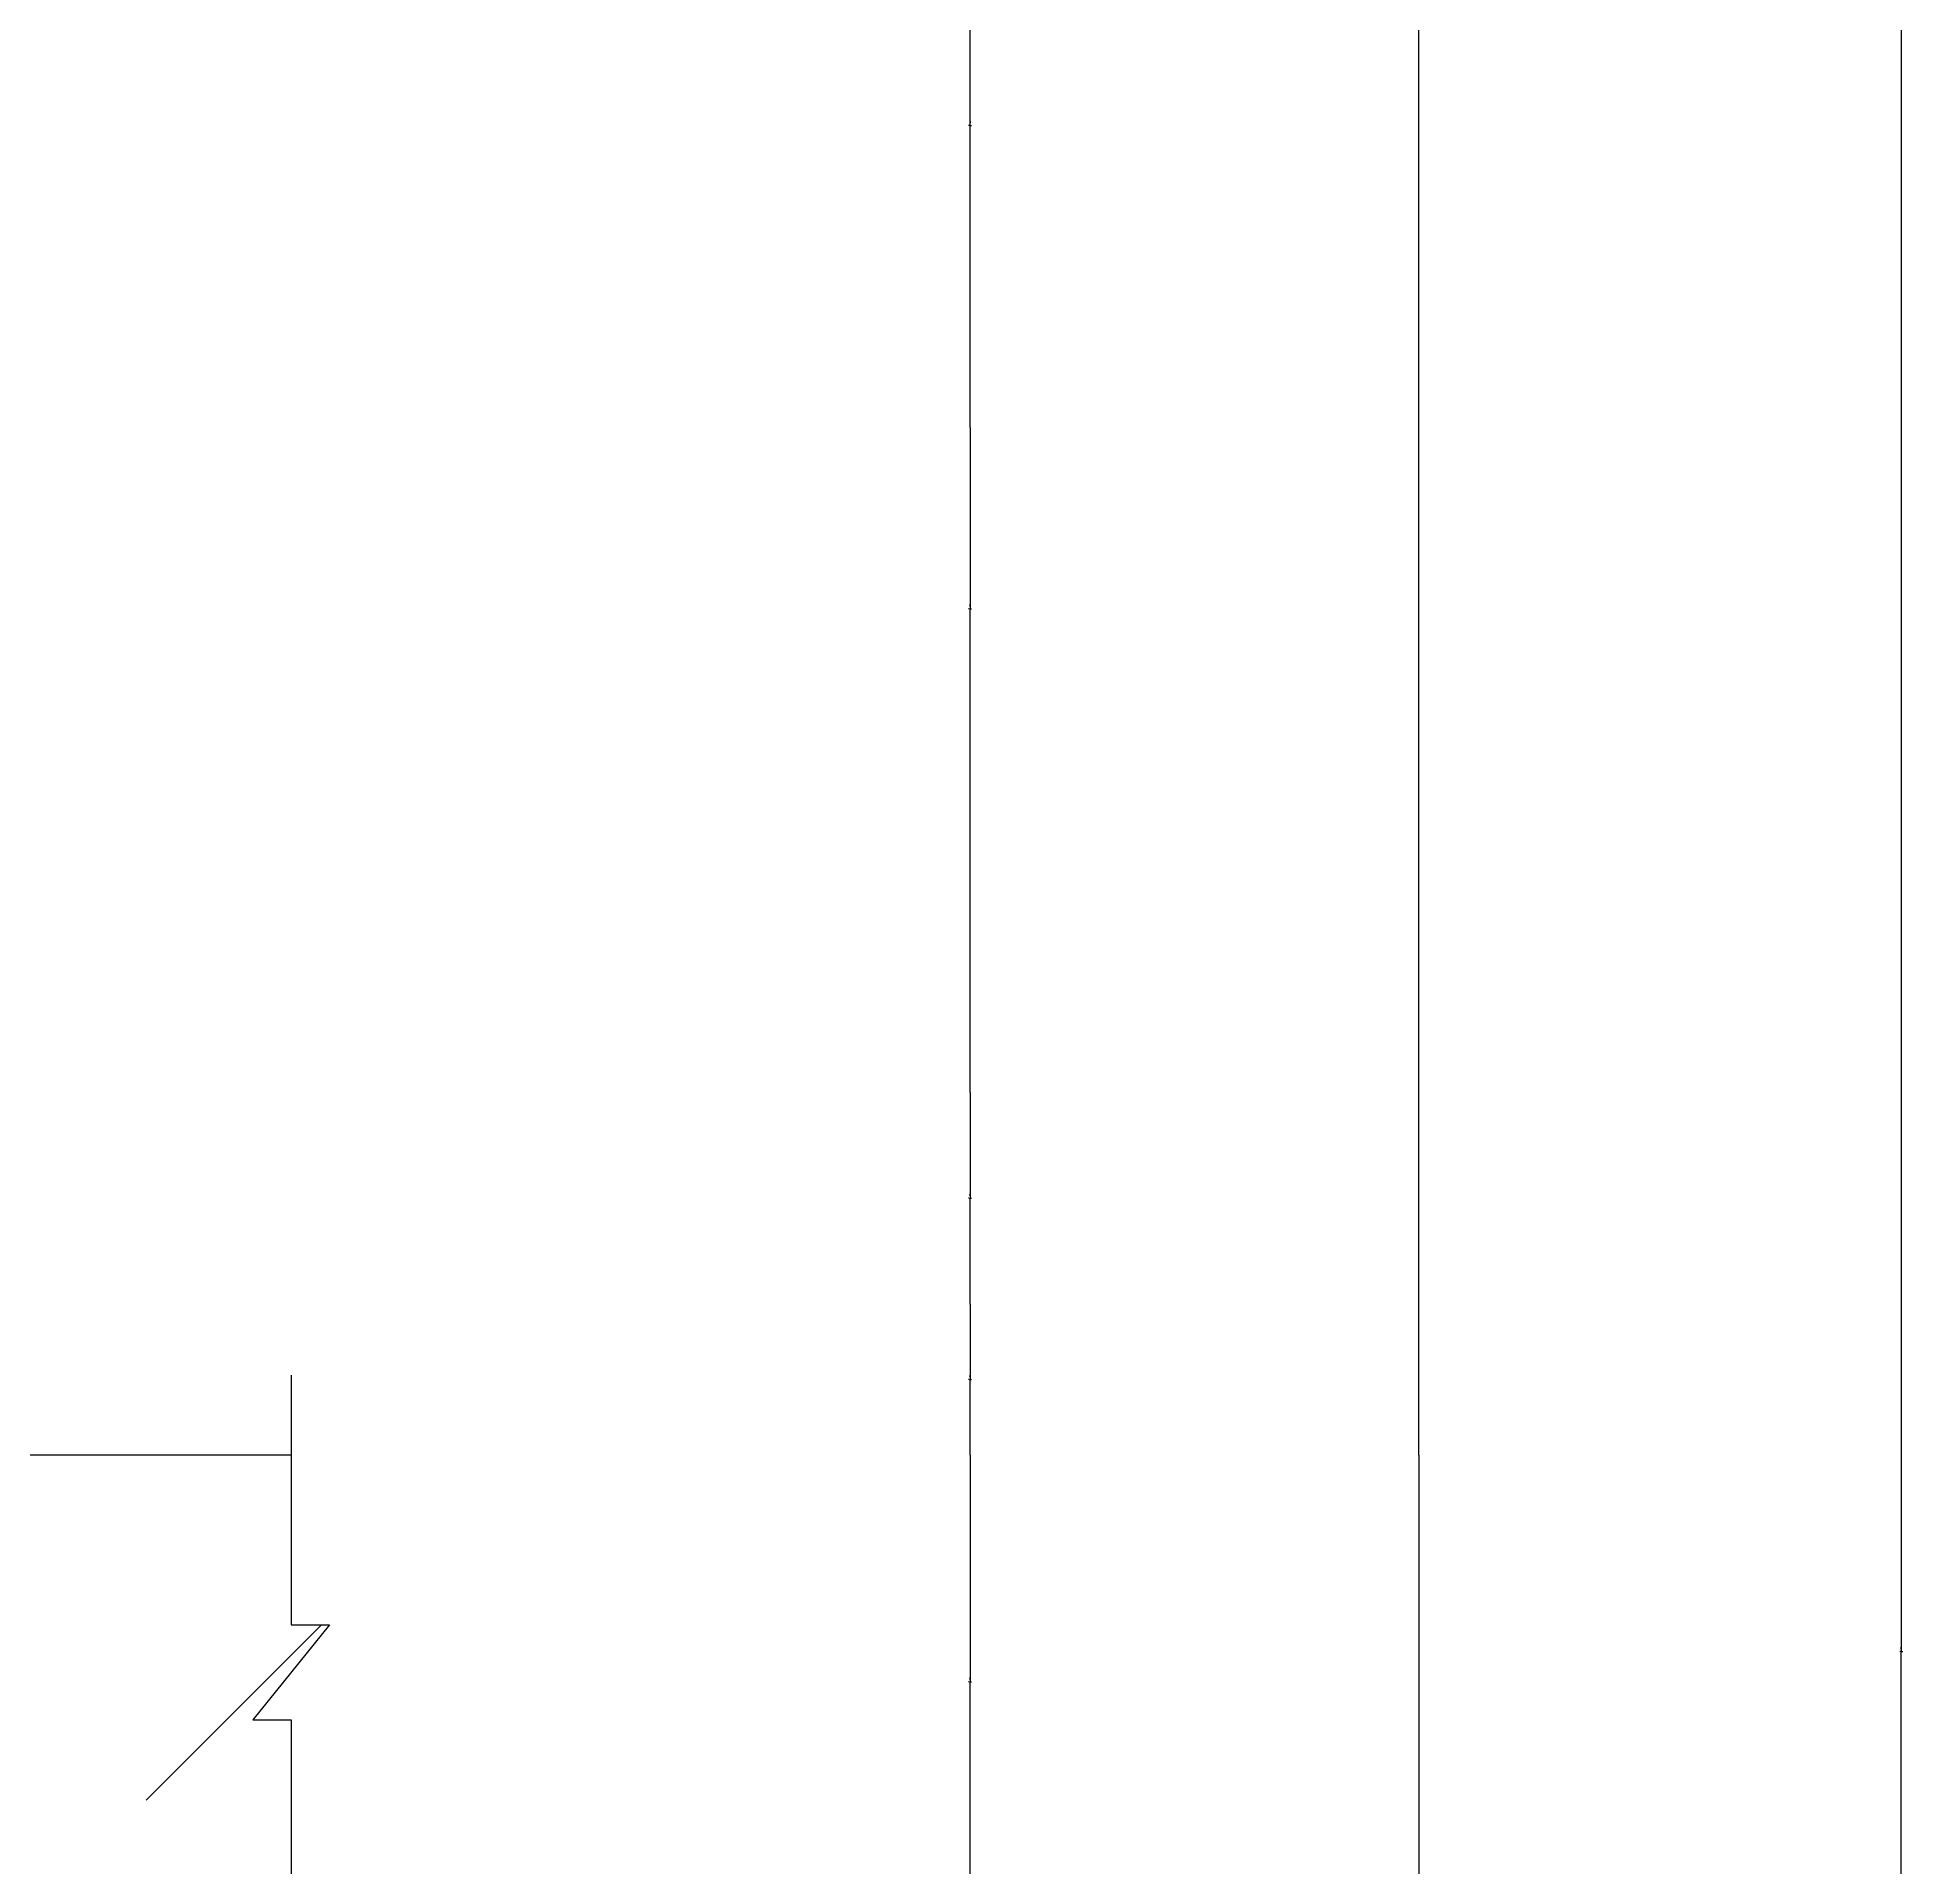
# Model space of a CAD drawing. Header units: metres. Extents: x 0 to 5136, y 0 to 4711.
# Drawn here: x 4455 to 5072, y 1775 to 2380 of the extents above; entities that cross this region are included whole.
import ezdxf

# ---------------------------------------------------------------- set-up
doc = ezdxf.new("R2010")
doc.units = ezdxf.units.M
for name, color, linetype in [('3', 3, 'Continuous'), ('4', 4, 'Continuous'), ('BH', 3, 'Continuous'), ('DIM', 3, 'Continuous')]:
    doc.layers.add(name, color=color, linetype=linetype)
doc.dimstyles.get("Standard").update_dxf_attribs({"dimtxt": 2.5, "dimasz": 2.5, "dimexe": 1.25, "dimexo": 0.625, "dimtad": 1, "dimcen": 2.5, "dimazin": 3, "dimtfac": 1, "dimtmove": 0, "dimatfit": 3})

# ---------------------------------------------------------------- blocks, each defined once
blk = doc.blocks.new('*D1')
for p, q in [((4912.05, 3281.06), (4912.05, 2596.06)), ((4911.8, 2596.06), (4911.55, 2596.06)), ((4912.05, 1911.06), (4912.05, 2596.06)), ((4912.05, 2596.06), (4912.05, 2596.06)), ((4912.3, 2596.06), (4912.55, 2596.06))]:
    blk.add_line(p, q)
at = {"layer": 'Defpoints'}
for p in [(4912.05, 3281.06), (4912.05, 2596.06), (4912.05, 1911.06)]:
    blk.add_point(p, dxfattribs=at)
at = {"layer": 'DIM', "insert": (4912.05, 2597.185), "char_height": 1, "attachment_point": 5}
blk.add_mtext('0', dxfattribs=at)
blk = doc.blocks.new('*D2')
for p, q in [((4912.05, 1911.06), (4912.05, 1161.06)), ((4911.8, 1161.06), (4911.55, 1161.06)), ((4912.05, 411.06), (4912.05, 1161.06)), ((4912.05, 1161.06), (4912.05, 1161.06)), ((4912.3, 1161.06), (4912.55, 1161.06))]:
    blk.add_line(p, q)
at = {"layer": 'Defpoints'}
for p in [(4912.05, 1911.06), (4912.05, 1161.06), (4912.05, 411.06)]:
    blk.add_point(p, dxfattribs=at)
at = {"layer": 'DIM', "insert": (4912.05, 1162.185), "char_height": 1, "attachment_point": 5}
blk.add_mtext('0', dxfattribs=at)
blk = doc.blocks.new('*D3')
for p, q in [((4763.57, 1961.06), (4763.57, 1936.06)), ((4763.32, 1936.06), (4763.07, 1936.06)), ((4763.57, 1911.06), (4763.57, 1936.06)), ((4763.57, 1936.06), (4763.57, 1936.06)), ((4763.82, 1936.06), (4764.07, 1936.06))]:
    blk.add_line(p, q)
at = {"layer": 'Defpoints'}
for p in [(4763.57, 1961.06), (4763.57, 1936.06), (4763.57, 1911.06)]:
    blk.add_point(p, dxfattribs=at)
at = {"layer": 'DIM', "insert": (4763.57, 1937.185), "char_height": 1, "attachment_point": 5}
blk.add_mtext('0', dxfattribs=at)
blk = doc.blocks.new('*D4')
for p, q in [((4763.32, 2351.06), (4763.07, 2351.06)), ((4763.57, 2351.06), (4763.57, 2351.06)), ((4763.57, 2251.06), (4763.57, 2351.06)), ((4763.57, 2351.06), (4763.57, 2351.06)), ((4763.82, 2351.06), (4764.07, 2351.06))]:
    blk.add_line(p, q)
at = {"layer": 'Defpoints'}
for p in [(4763.57, 2351.06), (4763.57, 2351.06), (4763.57, 2251.06)]:
    blk.add_point(p, dxfattribs=at)
at = {"layer": 'DIM', "insert": (4763.57, 2352.185), "char_height": 1, "attachment_point": 5}
blk.add_mtext('0', dxfattribs=at)
blk = doc.blocks.new('*D52')
for p, q in [((4763.57, 2251.06), (4763.57, 2191.06)), ((4763.32, 2191.06), (4763.07, 2191.06)), ((4763.57, 2031.06), (4763.57, 2191.06)), ((4763.57, 2191.06), (4763.57, 2191.06)), ((4763.82, 2191.06), (4764.07, 2191.06))]:
    blk.add_line(p, q)
at = {"layer": 'Defpoints'}
for p in [(4763.57, 2251.06), (4763.57, 2191.06), (4763.57, 2031.06)]:
    blk.add_point(p, dxfattribs=at)
at = {"layer": 'DIM', "insert": (4763.57, 2192.185), "char_height": 1, "attachment_point": 5}
blk.add_mtext('0', dxfattribs=at)
blk = doc.blocks.new('*D53')
for p, q in [((4763.57, 2031.06), (4763.57, 1996.06)), ((4763.32, 1996.06), (4763.07, 1996.06)), ((4763.57, 1961.06), (4763.57, 1996.06)), ((4763.57, 1996.06), (4763.57, 1996.06)), ((4763.82, 1996.06), (4764.07, 1996.06))]:
    blk.add_line(p, q)
at = {"layer": 'Defpoints'}
for p in [(4763.57, 2031.06), (4763.57, 1996.06), (4763.57, 1961.06)]:
    blk.add_point(p, dxfattribs=at)
at = {"layer": 'DIM', "insert": (4763.57, 1997.185), "char_height": 1, "attachment_point": 5}
blk.add_mtext('0', dxfattribs=at)
blk = doc.blocks.new('*D54')
for p, q in [((4763.57, 1911.06), (4763.57, 1836.06)), ((4763.32, 1836.06), (4763.07, 1836.06)), ((4763.57, 1761.06), (4763.57, 1836.06)), ((4763.57, 1836.06), (4763.57, 1836.06)), ((4763.82, 1836.06), (4764.07, 1836.06))]:
    blk.add_line(p, q)
at = {"layer": 'Defpoints'}
for p in [(4763.57, 1911.06), (4763.57, 1836.06), (4763.57, 1761.06)]:
    blk.add_point(p, dxfattribs=at)
at = {"layer": 'DIM', "insert": (4763.57, 1837.185), "char_height": 1, "attachment_point": 5}
blk.add_mtext('0', dxfattribs=at)
blk = doc.blocks.new('*D55')
for p, q in [((4763.57, 2711.06), (4763.57, 2581.06)), ((4763.32, 2581.06), (4763.07, 2581.06)), ((4763.57, 2351.06), (4763.57, 2581.06)), ((4763.57, 2581.06), (4763.57, 2581.06)), ((4763.82, 2581.06), (4764.07, 2581.06))]:
    blk.add_line(p, q)
at = {"layer": 'Defpoints'}
for p in [(4763.57, 2711.06), (4763.57, 2581.06), (4763.57, 2351.06)]:
    blk.add_point(p, dxfattribs=at)
at = {"layer": 'DIM', "insert": (4763.57, 2582.185), "char_height": 1, "attachment_point": 5}
blk.add_mtext('0', dxfattribs=at)
blk = doc.blocks.new('*D66')
for p, q in [((5071.68, 3281.06), (5071.68, 1846.06)), ((5071.43, 1846.06), (5071.18, 1846.06)), ((5071.68, 411.06), (5071.68, 1846.06)), ((5071.68, 1846.06), (5071.68, 1846.06)), ((5071.93, 1846.06), (5072.18, 1846.06))]:
    blk.add_line(p, q)
at = {"layer": 'Defpoints'}
for p in [(5071.68, 3281.06), (5071.68, 1846.06), (5071.68, 411.06)]:
    blk.add_point(p, dxfattribs=at)
at = {"layer": 'DIM', "insert": (5071.68, 1847.185), "char_height": 1, "attachment_point": 5}
blk.add_mtext('0', dxfattribs=at)

msp = doc.modelspace()

# ---------------------------------------------------------------- hatches: boundary and pattern name
at = {"layer": 'BH'}
h = msp.add_hatch(dxfattribs=at)
h.set_pattern_fill('ANSI33', scale=200)
h.paths.add_polyline_path([(4538.87, 1761.06), (4538.87, 1823.43), (4526.18, 1823.43), (4551.56, 1854.9), (4538.87, 1854.9), (4538.87, 1911.06), (3943.87, 1911.06), (3943.87, 1761.06), (3968.87, 1761.06)])
h.paths.add_polyline_path([(4448.87, 1761.06), (4208.87, 1761.06), (4208.87, 701.06), (3943.87, 701.06), (3903.87, 701.06, 0.41), (3863.87, 661.06), (3863.87, 411.06), (4167.54, 411.06), (4167.54, 423.75), (4199.01, 398.37), (4199.01, 411.06), (4448.87, 411.06)])

# ---------------------------------------------------------------- linework, layer by layer
at = {"layer": '3'}
msp.add_lwpolyline([(4538.87, 1937.52), (4538.87, 1854.9), (4551.56, 1854.9), (4526.18, 1823.43), (4538.87, 1823.43), (4538.87, 1747.3)], dxfattribs=at)
at = {"layer": '4'}
msp.add_lwpolyline([(4538.87, 1911.06), (3943.87, 1911.06), (3943.87, 1911.06), (3943.87, 1911.06), (3943.87, 1761.06), (3968.87, 1761.06), (3968.87, 1736.06), (3993.87, 1736.06), (3993.87, 1696.06, 0.41), (4078.87, 1611.06), (4103.87, 1611.06), (4103.87, 1586.06), (4128.87, 1586.06), (4128.87, 971.06), (4103.87, 971.06), (4103.87, 946.21, 0.36), (3968.87, 851.06), (3943.87, 851.06), (3943.87, 701.06), (3903.87, 701.06, 0.41), (3863.87, 661.06), (3863.87, 411.06)], format="xyb", dxfattribs=at)

# ---------------------------------------------------------------- dimensions: what is measured, and where the dimension line sits
at = {"layer": 'DIM'}
for base, p1, p2, picture, middle in [((4912.05, 2596.06), (4912.05, 1911.06), (4912.05, 3281.06), '*D1', (4912.05, 2597.185)), ((5071.68, 1846.06), (5071.68, 3281.06), (5071.68, 411.06), '*D66', (5071.68, 1847.185)), ((4763.57, 2581.06), (4763.57, 2711.06), (4763.57, 2351.06), '*D55', (4763.57, 2582.185)), ((4763.57, 2351.06), (4763.57, 2351.06), (4763.57, 2251.06), '*D4', (4763.57, 2352.185)), ((4763.57, 2191.06), (4763.57, 2251.06), (4763.57, 2031.06), '*D52', (4763.57, 2192.185)), ((4763.57, 1996.06), (4763.57, 2031.06), (4763.57, 1961.06), '*D53', (4763.57, 1997.185)), ((4763.57, 1936.06), (4763.57, 1911.06), (4763.57, 1961.06), '*D3', (4763.57, 1937.185)), ((4763.57, 1836.06), (4763.57, 1911.06), (4763.57, 1761.06), '*D54', (4763.57, 1837.185)), ((4912.05, 1161.06), (4912.05, 411.06), (4912.05, 1911.06), '*D2', (4912.05, 1162.185))]:
    dim = msp.add_linear_dim(base=base, p1=p1, p2=p2, dimstyle='Standard', dxfattribs=at)
    dim.commit()
    dim.dimension.update_dxf_attribs({"geometry": picture, "text_midpoint": middle})

doc.saveas('drawing.dxf')
